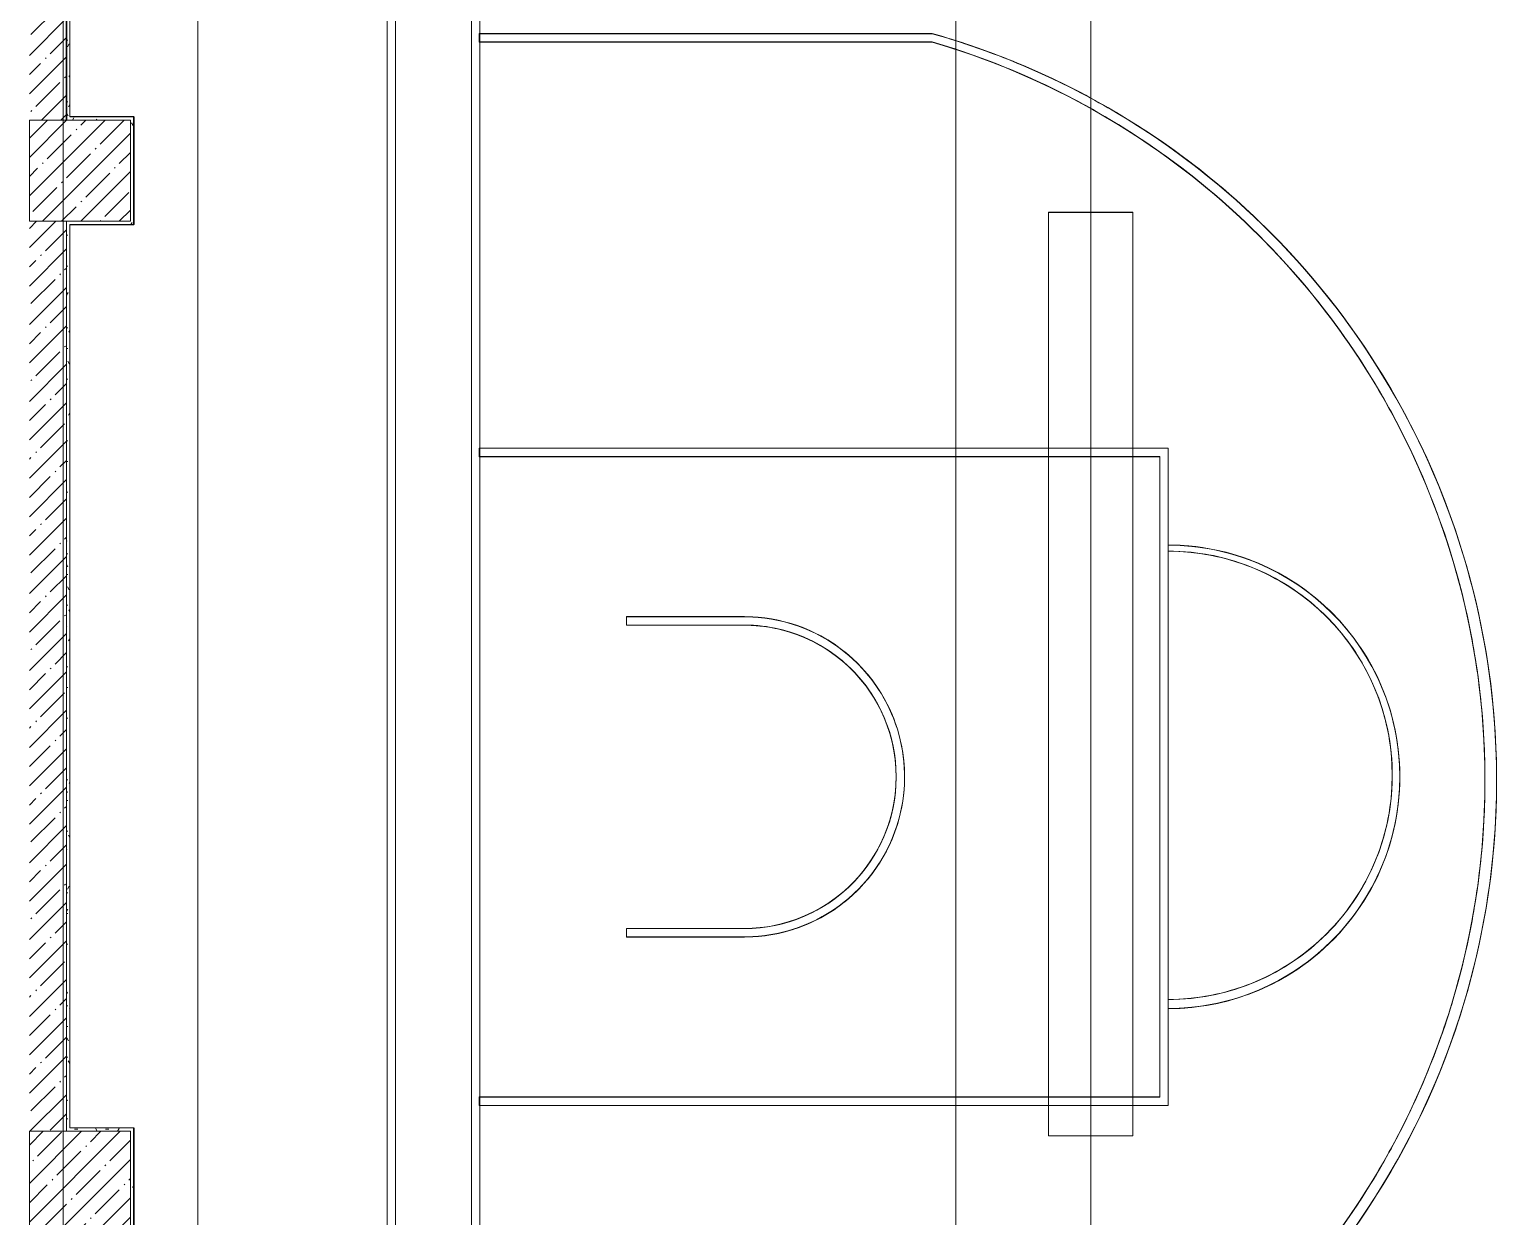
# Model space of a CAD drawing. Header units: millimetres. Extents: x 3914 to 443608, y -156176 to 78197.
# Drawn here: x 217124 to 225834, y -129184 to -122139 of the extents above; entities that cross this region are included whole.
import ezdxf

# ---------------------------------------------------------------- set-up
doc = ezdxf.new("R2010")
doc.units = ezdxf.units.MM
doc.linetypes.add('Осевая', pattern=[6350, 1270, -952.5, 3175, -952.5])
for name, color, linetype, lineweight in [('A-FLOR', 7, 'Continuous', 9), ('A-WALL', 7, 'Continuous', 5), ('A-WALL-1', 7, 'Continuous', 35), ('I-WALL', 7, 'Continuous', 5), ('S-COLS', 7, 'Continuous', 9), ('S-COLS-1', 7, 'Continuous', 5), ('Оси', 7, 'Continuous', 9), ('Оси-2', 7, 'Осевая', 9)]:
    doc.layers.add(name, color=color, linetype=linetype, lineweight=lineweight)
doc.layers.add('A-WALL-FNSH-1', color=9, linetype='Continuous', lineweight=5, true_color=0x808080)
pattern_1 = [(45, (174964.42, -145977.62), (-114.04925, 114.04925), []), (45, (175078.47, -145977.62), (-114.04925, 114.04925), [201.612, -40.322, 6.706, -33.617])]
pattern_2 = [(0, (174964.42, -145977.62), (243.84, 60.96), [20.117, -162.763, 20.117, -162.763, -975.36]), (0, (174964.42, -145977.62), (243.84, 60.96), [-365.76, 20.117, -345.643, 20.117, -162.763, -426.72]), (0, (174964.42, -145977.62), (243.84, 60.96), [-914.4, 20.117, -101.803, 20.117, -284.683]), (120, (175055.86, -145947.14), (-174.71291, 180.691634), [20.117, -162.763, 20.117, -162.763, -975.36]), (120, (175055.86, -145947.14), (-174.71291, 180.691634), [-365.76, 20.117, -345.643, 20.117, -162.763, -426.72]), (120, (175055.86, -145947.14), (-174.71291, 180.691634), [-914.4, 20.117, -101.803, 20.117, -284.683]), (240, (175086.34, -145825.22), (-69.12709, -241.651634), [20.117, -162.763, 20.117, -162.763, -975.36]), (240, (175086.34, -145825.22), (-69.12709, -241.651634), [-365.76, 20.117, -345.643, 20.117, -162.763, -426.72]), (240, (175086.34, -145825.22), (-69.12709, -241.651634), [-914.4, 20.117, -101.803, 20.117, -284.683])]

# ---------------------------------------------------------------- blocks, each defined once
blk = doc.blocks.new('BSC_Колонна _Прямоугольная - 600х600-V314-Объем проектирования 2 этажа')
at = {"layer": 'S-COLS-1'}
h = blk.add_hatch(dxfattribs=at)
h.set_pattern_fill('FP_67', color=256, style=0, pattern_type=2)
h.set_pattern_definition([(45, (-42460, -17000), (-114.04925, 114.04925), []), (45, (-42345.95, -17000), (-114.04925, 114.04925), [201.613, -40.323, 6.706, -33.617])])
h.paths.add_polyline_path([(-300, -300), (300, -300), (300, 300), (-300, 300), (-300, 3.3)])
for p, q in [((300, 300), (-300, 300)), ((-300, 300), (-300, -300)), ((300, -300), (300, 300)), ((-300, -300), (300, -300))]:
    blk.add_line(p, q, dxfattribs=at)
blk = doc.blocks.new('BSC_Колонна _Прямоугольная - 600х600-V315-Объем проектирования 2 этажа')
at = {"layer": 'S-COLS-1'}
h = blk.add_hatch(dxfattribs=at)
h.set_pattern_fill('FP_68', color=256, style=0, pattern_type=2)
h.set_pattern_definition([(45, (-42460, -23000), (-114.04925, 114.04925), []), (45, (-42345.95, -23000), (-114.04925, 114.04925), [201.613, -40.323, 6.706, -33.617])])
h.paths.add_polyline_path([(-300, -300), (300, -300), (300, 300), (-300, 300), (-300, 156.7)])
for p, q in [((300, 300), (-300, 300)), ((-300, 300), (-300, -300)), ((300, -300), (300, 300)), ((-300, -300), (300, -300))]:
    blk.add_line(p, q, dxfattribs=at)

msp = doc.modelspace()

# ---------------------------------------------------------------- hatches: boundary and pattern name
at = {"layer": 'I-WALL'}
h = msp.add_hatch(dxfattribs=at)
h.set_pattern_fill('FP_1', color=256, style=0, pattern_type=2)
h.set_pattern_definition(pattern_1)
h.paths.add_polyline_path([(217312.4, -122677.6), (217344.4, -122677.6), (217344.4, -119477.6), (217124.4, -119477.6), (217124.4, -122677.6), (217195.9, -122677.6)])
h = msp.add_hatch(dxfattribs=at)
h.set_pattern_fill('FP_191', color=256, style=0, pattern_type=2)
h.set_pattern_definition(pattern_2)
h.paths.add_polyline_path([(217344.4, -122677.6), (217364.4, -122677.6), (217364.4, -122657.6)])
h.paths.add_polyline_path([(217344.4, -122677.6), (217364.4, -122656.6), (217364.4, -119497.6), (217344.4, -119497.6), (217344.4, -122577.6)])
h = msp.add_hatch(dxfattribs=at)
h.set_pattern_fill('FP_191', color=256, style=0, pattern_type=2)
h.set_pattern_definition(pattern_2)
h.paths.add_polyline_path([(217717.8, -122677.6), (217744.4, -122677.6), (217744.4, -122657.6), (217365.4, -122657.6), (217365.4, -122677.6), (217467.7, -122677.6)])
h = msp.add_hatch(dxfattribs=at)
h.set_pattern_fill('FP_191', color=256, style=0, pattern_type=2)
h.set_pattern_definition(pattern_2)
h.paths.add_polyline_path([(217724.4, -123297.6), (217744.4, -123297.6), (217744.4, -122677.6), (217724.4, -122677.6), (217724.4, -123277.6)])
h = msp.add_hatch(dxfattribs=at)
h.set_pattern_fill('FP_1', color=256, style=0, pattern_type=2)
h.set_pattern_definition(pattern_1)
h.paths.add_polyline_path([(217124.4, -128677.6), (217344.4, -128677.6), (217344.3, -123277.6), (217124.4, -123277.6), (217124.4, -126923.2)])
h = msp.add_hatch(dxfattribs=at)
h.set_pattern_fill('FP_191', color=256, style=0, pattern_type=2)
h.set_pattern_definition(pattern_2)
h.paths.add_polyline_path([(217344.4, -128677.6), (217364.4, -128677.6), (217364.4, -128657.6)])
h.paths.add_polyline_path([(217344.4, -128677.6), (217364.4, -128656.6), (217364.4, -123298.6), (217344.4, -123297.6), (217344.4, -126923.2)])
h = msp.add_hatch(dxfattribs=at)
h.set_pattern_fill('FP_191', color=256, style=0, pattern_type=2)
h.set_pattern_definition(pattern_2)
h.paths.add_polyline_path([(217717.8, -128677.6), (217724.4, -128677.6), (217723, -128657.6), (217364.4, -128657.6), (217364.4, -128677.6)])
h = msp.add_hatch(dxfattribs=at)
h.set_pattern_fill('FP_191', color=256, style=0, pattern_type=2)
h.set_pattern_definition(pattern_2)
h.paths.add_polyline_path([(217724.4, -129297.6), (217744.4, -129297.6), (217744.4, -128657.6), (217724.4, -128657.6), (217724.4, -129277.6)])

# ---------------------------------------------------------------- linework, layer by layer
at = {"layer": 'A-FLOR'}
for p, q in [((219248, -132152.3), (219248, -120995.4)), ((219248, -132153.2), (219248, -120996.3)), ((219298, -121045.4), (219298, -132102.3)), ((219298, -121046.3), (219298, -132103.2)), ((219748, -131652.3), (219748, -121495.4)), ((219748, -131653.2), (219748, -121496.3)), ((219798, -121545.4), (219798, -131602.3)), ((219798, -121546.3), (219798, -131603.2)), ((219794.4, -122213.8), (219794.4, -122163.8)), ((222484.1, -122163.8), (219794.4, -122163.8)), ((219794.4, -122214.8), (219794.4, -122164.8)), ((222484.1, -122164.8), (219794.4, -122164.8)), ((219794.4, -122213.8), (222484.1, -122213.8)), ((219794.4, -122214.8), (222484.1, -122214.8)), ((223174.4, -128704.5), (223174.4, -123224.5)), ((223174.4, -123224.5), (223674.4, -123224.5)), ((223174.4, -128705.4), (223174.4, -123225.4)), ((223174.4, -123225.4), (223674.4, -123225.4)), ((223674.4, -123224.5), (223674.4, -124671.9)), ((223674.4, -123225.4), (223674.4, -124672.8)), ((219794.4, -124673.8), (219794.4, -124623.8)), ((219794.4, -124623.8), (223884.1, -124623.8)), ((219794.4, -124674.8), (219794.4, -124624.8)), ((219794.4, -124624.8), (223884.1, -124624.8)), ((223884.1, -124623.8), (223884.1, -128523.8)), ((223884.1, -124624.8), (223884.1, -128524.8)), ((223834.1, -124673.8), (219794.4, -124673.8)), ((223834.1, -124674.8), (219794.4, -124674.8)), ((223674.4, -124673.8), (223674.4, -128473.8)), ((223674.4, -124674.8), (223674.4, -128474.8)), ((223834.1, -128473.8), (223834.1, -124673.8)), ((223834.1, -128474.8), (223834.1, -124674.8)), ((220669.4, -125623.8), (221369.4, -125623.8)), ((220669.4, -125673.8), (220669.4, -125623.8)), ((220669.4, -125624.8), (221369.4, -125624.8)), ((220669.4, -125674.8), (220669.4, -125624.8)), ((221369.4, -125673.8), (220669.4, -125673.8)), ((221369.4, -125674.8), (220669.4, -125674.8)), ((220669.4, -127523.8), (220669.4, -127473.8)), ((220669.4, -127473.8), (221369.4, -127473.8)), ((220669.4, -127524.8), (220669.4, -127474.8)), ((220669.4, -127474.8), (221369.4, -127474.8)), ((221369.4, -127523.8), (220669.4, -127523.8)), ((221369.4, -127524.8), (220669.4, -127524.8)), ((219794.4, -128523.8), (219794.4, -128473.8)), ((219794.4, -128473.8), (223834.1, -128473.8)), ((219794.4, -128524.8), (219794.4, -128474.8)), ((219794.4, -128474.8), (223834.1, -128474.8)), ((223884.1, -128523.8), (219794.4, -128523.8)), ((223884.1, -128524.8), (219794.4, -128524.8)), ((223674.4, -128475.8), (223674.4, -128704.5)), ((223674.4, -128476.8), (223674.4, -128705.4)), ((223674.4, -128704.5), (223174.4, -128704.5)), ((223674.4, -128705.4), (223174.4, -128705.4))]:
    msp.add_line(p, q, dxfattribs=at)
for centre, radius, start, end in [((221229.4, -126593.8), 4604.2, 71.21922, 74.18669), ((221229.4, -126593.8), 4604.2, 285.81331, 74.18669), ((221229.4, -126594.8), 4604.2, 71.21922, 74.18669), ((221229.4, -126594.8), 4604.2, 285.81331, 74.18669), ((221199.9, -126593.8), 4564.4, 55.61997, 73.65888), ((221199.9, -126593.8), 4564.4, 286.34112, 73.65888), ((221199.9, -126594.8), 4564.4, 55.61997, 73.65888), ((221199.9, -126594.8), 4564.4, 286.34112, 73.65888), ((221229.4, -126593.8), 4604.2, 68.25175, 71.21922), ((221229.4, -126594.8), 4604.2, 68.25175, 71.21922), ((221229.4, -126593.8), 4604.2, 65.28429, 68.25175), ((221229.4, -126594.8), 4604.2, 65.28429, 68.25175), ((221229.4, -126593.8), 4604.2, 62.31682, 65.28429), ((221229.4, -126594.8), 4604.2, 62.31682, 65.28429), ((221229.4, -126593.8), 4604.2, 59.34935, 62.31682), ((221229.4, -126594.8), 4604.2, 59.34935, 62.31682), ((221229.4, -126593.8), 4604.2, 303.61812, 59.34935), ((221229.4, -126594.8), 4604.2, 303.61812, 59.34935), ((221199.9, -126593.8), 4564.4, 31.56809, 55.61997), ((221199.9, -126594.8), 4564.4, 31.56809, 55.61997), ((221199.9, -126593.8), 4564.4, 28.56161, 31.56809), ((221199.9, -126594.8), 4564.4, 28.56161, 31.56809), ((221199.9, -126593.8), 4564.4, 16.53567, 28.56161), ((221199.9, -126594.8), 4564.4, 16.53567, 28.56161), ((223884.1, -126573.8), 1375, 62.72727, 90), ((223884.1, -126573.8), 1375, 270, 90), ((223884.1, -126574.8), 1375, 62.72727, 90), ((223884.1, -126574.8), 1375, 270, 90), ((223884.1, -126565), 1330, 68.18182, 90), ((223884.1, -126565), 1330, 270, 90), ((223884.1, -126565.9), 1330, 68.18182, 90), ((223884.1, -126565.9), 1330, 270, 90), ((221199.9, -126593.8), 4564.4, 13.52918, 16.53567), ((221199.9, -126594.8), 4564.4, 13.52918, 16.53567), ((223884.1, -126565), 1330, 40.90909, 68.18182), ((223884.1, -126565.9), 1330, 40.90909, 68.18182), ((223884.1, -126573.8), 1375, 13.63636, 62.72727), ((223884.1, -126574.8), 1375, 13.63636, 62.72727), ((221199.9, -126593.8), 4564.4, 10.5227, 13.52918), ((221199.9, -126594.8), 4564.4, 10.5227, 13.52918), ((221369.4, -126573.8), 950, 51.42857, 90), ((221369.4, -126573.8), 950, 270, 90), ((221369.4, -126574.8), 950, 51.42857, 90), ((221369.4, -126574.8), 950, 270, 90), ((221369.4, -126573.8), 900, 83.33333, 90), ((221369.4, -126573.8), 900, 270, 90), ((221369.4, -126574.8), 900, 83.33333, 90), ((221369.4, -126574.8), 900, 270, 90), ((221369.4, -126573.8), 900, 70, 83.33333), ((221369.4, -126574.8), 900, 70, 83.33333), ((221369.4, -126573.8), 900, 323.33333, 70), ((221369.4, -126574.8), 900, 323.33333, 70), ((223884.1, -126565), 1330, 351.81818, 40.90909), ((223884.1, -126565.9), 1330, 351.81818, 40.90909), ((221199.9, -126593.8), 4564.4, 7.51621, 10.5227), ((221199.9, -126594.8), 4564.4, 7.51621, 10.5227), ((221369.4, -126573.8), 950, 347.14286, 51.42857), ((221369.4, -126574.8), 950, 347.14286, 51.42857), ((221199.9, -126593.8), 4564.4, 4.50973, 7.51621), ((221199.9, -126594.8), 4564.4, 4.50973, 7.51621), ((223884.1, -126573.8), 1375, 346.36364, 13.63636), ((223884.1, -126574.8), 1375, 346.36364, 13.63636), ((221199.9, -126593.8), 4564.4, 1.50324, 4.50973), ((221199.9, -126594.8), 4564.4, 1.50324, 4.50973), ((221199.9, -126593.8), 4564.4, 358.49676, 1.50324), ((221199.9, -126594.8), 4564.4, 358.49676, 1.50324), ((221199.9, -126593.8), 4564.4, 355.49027, 358.49676), ((221199.9, -126594.8), 4564.4, 355.49027, 358.49676), ((221369.4, -126573.8), 950, 270, 347.14286), ((221369.4, -126574.8), 950, 270, 347.14286), ((223884.1, -126565), 1330, 302.72727, 351.81818), ((223884.1, -126565.9), 1330, 302.72727, 351.81818), ((223884.1, -126573.8), 1375, 291.81818, 346.36364), ((223884.1, -126574.8), 1375, 291.81818, 346.36364), ((221199.9, -126593.8), 4564.4, 352.48379, 355.49027), ((221199.9, -126594.8), 4564.4, 352.48379, 355.49027), ((221369.4, -126573.8), 900, 270, 323.33333), ((221369.4, -126574.8), 900, 270, 323.33333), ((221199.9, -126593.8), 4564.4, 349.4773, 352.48379), ((221199.9, -126594.8), 4564.4, 349.4773, 352.48379), ((221199.9, -126593.8), 4564.4, 346.47082, 349.4773), ((221199.9, -126594.8), 4564.4, 346.47082, 349.4773), ((221199.9, -126593.8), 4564.4, 343.46433, 346.47082), ((221199.9, -126594.8), 4564.4, 343.46433, 346.47082), ((223884.1, -126565), 1330, 291.81818, 302.72727), ((223884.1, -126565.9), 1330, 291.81818, 302.72727), ((223884.1, -126573.8), 1375, 270, 291.81818), ((223884.1, -126574.8), 1375, 270, 291.81818), ((223884.1, -126565), 1330, 280.90909, 291.81818), ((223884.1, -126565.9), 1330, 280.90909, 291.81818), ((223884.1, -126565), 1330, 270, 280.90909), ((223884.1, -126565.9), 1330, 270, 280.90909), ((221199.9, -126593.8), 4564.4, 340.45785, 343.46433), ((221199.9, -126594.8), 4564.4, 340.45785, 343.46433), ((221199.9, -126593.8), 4564.4, 337.45136, 340.45785), ((221199.9, -126594.8), 4564.4, 337.45136, 340.45785), ((221199.9, -126593.8), 4564.4, 334.44488, 337.45136), ((221199.9, -126594.8), 4564.4, 334.44488, 337.45136), ((221199.9, -126593.8), 4564.4, 331.43839, 334.44488), ((221199.9, -126594.8), 4564.4, 331.43839, 334.44488), ((221199.9, -126593.8), 4564.4, 325.42542, 331.43839), ((221199.9, -126594.8), 4564.4, 325.42542, 331.43839)]:
    msp.add_arc(centre, radius, start, end, dxfattribs=at)
at = {"layer": 'A-WALL'}
for p, q in [((217364.4, -122657.6), (217364.4, -119497.6)), ((217744.4, -122657.6), (217364.4, -122657.6)), ((217344.4, -123277.6), (217344.4, -128677.6)), ((217744.4, -123297.6), (217364.4, -123297.6)), ((217364.4, -128657.6), (217724.4, -128657.6))]:
    msp.add_line(p, q, dxfattribs=at)
at = {"layer": 'A-WALL-1'}
for p, q in [((217344.4, -122677.6), (217344.4, -119477.6)), ((217344.4, -119477.6), (217344.4, -122677.6)), ((217744.4, -123297.6), (217744.4, -122657.6)), ((217364.4, -128657.6), (217364.4, -128656.6)), ((217744.4, -129297.6), (217744.4, -128657.6))]:
    msp.add_line(p, q, dxfattribs=at)
at = {"layer": 'A-WALL-FNSH-1'}
for p, q in [((217365.4, -122657.6), (217365.4, -119498.6)), ((217745.4, -122656.6), (217364.4, -122656.6)), ((217745.4, -123298.6), (217745.4, -122656.6)), ((217364.4, -123297.6), (217364.4, -128656.6)), ((217364.4, -123298.6), (217745.4, -123298.6)), ((217365.4, -128656.6), (217365.4, -123297.6)), ((217745.4, -128656.6), (217365.4, -128656.6)), ((217724.4, -128657.6), (217744.4, -128657.6)), ((217745.4, -129298.6), (217745.4, -128656.6))]:
    msp.add_line(p, q, dxfattribs=at)
at = {"layer": 'Оси'}
msp.add_line((218124.4, -141651.4), (218124.4, -123578.6), dxfattribs=at)
for points in [[(217324.4, -147883.9), (217324.4, -142883.9), (217324.4, -123579.5), (217324.4, -118579.5)], [(218550.2, -147883.9), (218550.2, -147180), (218124.4, -146652.4), (218124.4, -141652.4), (218124.4, -123579.5), (218124.4, -118579.5)], [(222624.4, -147883.9), (222624.4, -142883.9), (222624.4, -123579.5), (222624.4, -118579.5)], [(224074.1, -147883.9), (224074.1, -147180), (223424.4, -146613.9), (223424.4, -141613.9), (223424.4, -123579.5), (223424.4, -118579.5)]]:
    msp.add_lwpolyline(points, dxfattribs=at)
at = {"layer": 'Оси-2'}
for p, q in [((217324.4, -142882.9), (217324.4, -123578.6)), ((222624.4, -142882.9), (222624.4, -123578.6)), ((223424.4, -141612.9), (223424.4, -123578.6))]:
    msp.add_line(p, q, dxfattribs=at)

# ---------------------------------------------------------------- block references
at = {"layer": 'S-COLS'}
for name, p in [('BSC_Колонна _Прямоугольная - 600х600-V315-Объем проектирования 2 этажа', (217424.4, -122977.6)), ('BSC_Колонна _Прямоугольная - 600х600-V314-Объем проектирования 2 этажа', (217424.4, -128977.6))]:
    msp.add_blockref(name, p, dxfattribs=at)

doc.saveas('drawing.dxf')
